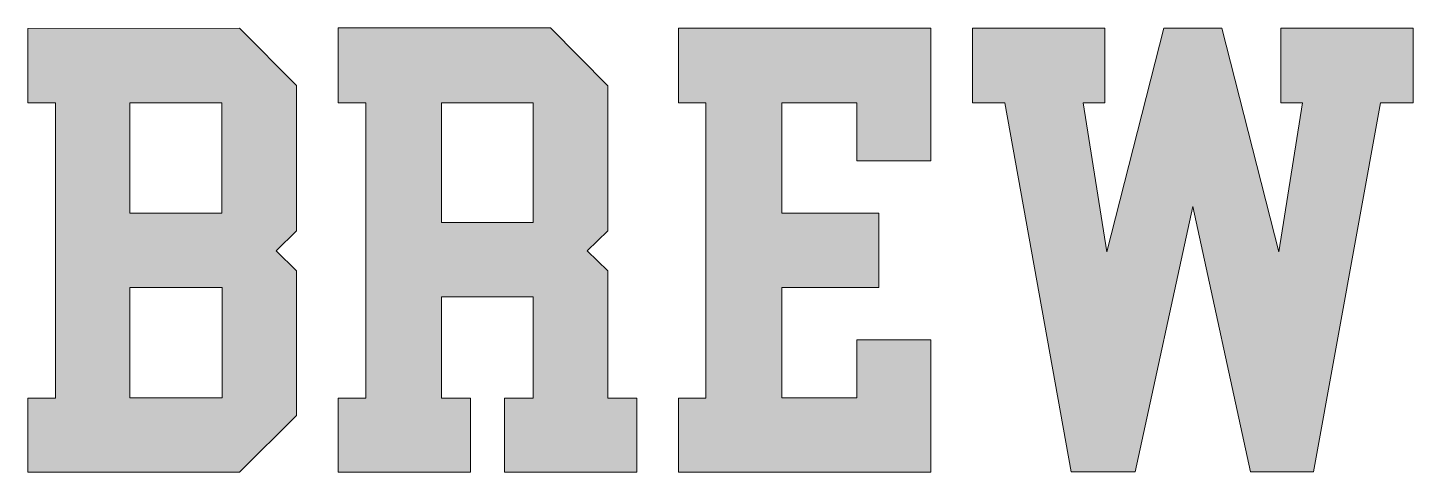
# Model space of a CAD drawing. Header units: inches. Extents: x 148 to 931, y -938 to -143.
# Drawn here: x 152 to 931, y -735 to -484 of the extents above; entities that cross this region are included whole.
import ezdxf

# ---------------------------------------------------------------- set-up
doc = ezdxf.new("R2010")
doc.units = ezdxf.units.IN
doc.header["$MEASUREMENT"] = 0
doc.layers.add('Layer 1', color=7, linetype='Continuous')

# ---------------------------------------------------------------- blocks, each defined once
blk = doc.blocks.new('block 4')
at = {"layer": 'Layer 1', "true_color": 0x2a4f7b}
h = blk.add_hatch(color=167, dxfattribs=at)
h.dxf.hatch_style = 2
h.paths.add_polyline_path([(270.85, -484.66), (302.92, -516.88), (302.92, -598.7), (291.5, -610.12), (302.92, -621.23), (302.92, -702.73), (270.85, -734.8), (151.64, -734.8), (151.64, -693.03), (167.29, -693.03), (167.29, -526.58), (151.64, -526.58), (151.64, -484.81)])
h.paths.add_polyline_path([(209.21, -588.84), (260.99, -588.84), (260.99, -526.58), (209.21, -526.58)])
h.paths.add_polyline_path([(261.15, -630.61), (209.21, -630.61), (209.21, -692.87), (261.15, -692.87)])
h = blk.add_hatch(color=167, dxfattribs=at)
h.dxf.hatch_style = 2
h.paths.add_polyline_path([(436.2, -635.93), (384.58, -635.93), (384.58, -693.03), (400.85, -693.03), (400.85, -734.8), (326.38, -734.8), (326.38, -693.03), (341.87, -693.03), (341.87, -526.58), (326.38, -526.58), (326.38, -484.34), (445.9, -484.34), (478.12, -517.04), (478.12, -598.7), (466.55, -610.12), (478.12, -621.23), (478.12, -693.03), (494.4, -693.03), (494.4, -734.8), (419.93, -734.8), (419.93, -693.03), (436.2, -693.03)])
h.paths.add_polyline_path([(436.2, -526.74), (384.58, -526.74), (384.58, -594.16), (436.2, -594.16)])
h = blk.add_hatch(color=167, dxfattribs=at)
h.dxf.hatch_style = 2
h.paths.add_polyline_path([(618.29, -692.87), (618.29, -660.18), (659.91, -660.18), (659.91, -734.8), (517.86, -734.8), (517.86, -693.03), (533.35, -693.03), (533.35, -526.58), (517.86, -526.58), (517.86, -484.66), (659.91, -484.66), (659.91, -559.43), (618.29, -559.43), (618.29, -526.58), (576.06, -526.58), (576.06, -588.84), (630.65, -588.84), (630.65, -630.61), (576.06, -630.61), (576.06, -692.87)])
h = blk.add_hatch(color=167, dxfattribs=at)
h.dxf.hatch_style = 2
h.paths.add_polyline_path([(839.81, -734.49), (807.43, -585.09), (774.89, -734.49), (738.91, -734.49), (701.67, -526.58), (683.37, -526.58), (683.37, -484.66), (757.83, -484.66), (757.83, -526.58), (745.63, -526.58), (758.93, -610.59), (791, -484.66), (823.69, -484.66), (855.77, -610.59), (869.06, -526.58), (857.02, -526.58), (857.02, -484.66), (931.48, -484.66), (931.48, -526.58), (913.02, -526.58), (875.32, -734.49)])
at = {"layer": 'Layer 1', "lineweight": 0}
for points in [[(270.85, -484.66), (302.92, -516.88), (302.92, -598.7), (291.5, -610.12), (302.92, -621.23), (302.92, -702.73), (270.85, -734.8), (151.64, -734.8), (151.64, -693.03), (167.29, -693.03), (167.29, -526.58), (151.64, -526.58), (151.64, -484.81), (270.85, -484.66)], [(436.2, -635.93), (384.58, -635.93), (384.58, -693.03), (400.85, -693.03), (400.85, -734.8), (326.38, -734.8), (326.38, -693.03), (341.87, -693.03), (341.87, -526.58), (326.38, -526.58), (326.38, -484.34), (445.9, -484.34), (478.12, -517.04), (478.12, -598.7), (466.55, -610.12), (478.12, -621.23), (478.12, -693.03), (494.4, -693.03), (494.4, -734.8), (419.93, -734.8), (419.93, -693.03), (436.2, -693.03), (436.2, -635.93)], [(618.29, -692.87), (618.29, -660.18), (659.91, -660.18), (659.91, -734.8), (517.86, -734.8), (517.86, -693.03), (533.35, -693.03), (533.35, -526.58), (517.86, -526.58), (517.86, -484.66), (659.91, -484.66), (659.91, -559.43), (618.29, -559.43), (618.29, -526.58), (576.06, -526.58), (576.06, -588.84), (630.65, -588.84), (630.65, -630.61), (576.06, -630.61), (576.06, -692.87), (618.29, -692.87)], [(839.81, -734.49), (807.43, -585.09), (774.89, -734.49), (738.91, -734.49), (701.67, -526.58), (683.37, -526.58), (683.37, -484.66), (757.83, -484.66), (757.83, -526.58), (745.63, -526.58), (758.93, -610.59), (791, -484.66), (823.69, -484.66), (855.77, -610.59), (869.06, -526.58), (857.02, -526.58), (857.02, -484.66), (931.48, -484.66), (931.48, -526.58), (913.02, -526.58), (875.32, -734.49), (839.81, -734.49)], [(209.21, -588.84), (260.99, -588.84), (260.99, -526.58), (209.21, -526.58), (209.21, -588.84)], [(436.2, -526.74), (384.58, -526.74), (384.58, -594.16), (436.2, -594.16), (436.2, -526.74)], [(261.15, -630.61), (209.21, -630.61), (209.21, -692.87), (261.15, -692.87), (261.15, -630.61)]]:
    blk.add_lwpolyline(points, dxfattribs=at)
blk = doc.blocks.new('block 2')
at = {"layer": 'Layer 1'}
blk.add_blockref('block 4', (0, 0), dxfattribs=at)

msp = doc.modelspace()

# ---------------------------------------------------------------- block references
at = {"layer": 'Layer 1'}
msp.add_blockref('block 2', (0, 0), dxfattribs=at)

doc.saveas('drawing.dxf')
